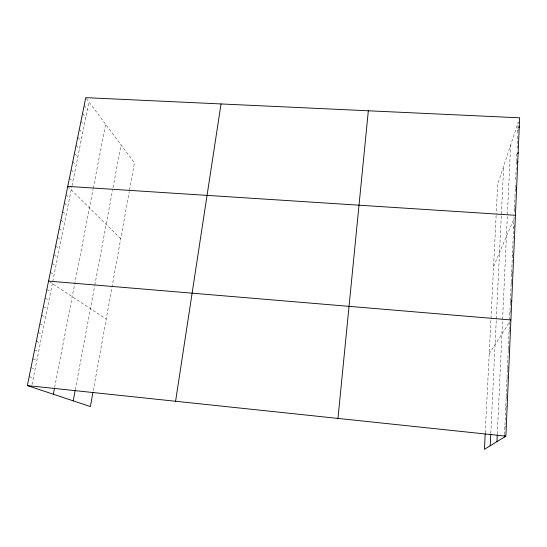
<?xml version="1.0" encoding="UTF-8"?>
<svg xmlns="http://www.w3.org/2000/svg" width="547" height="547" viewBox="0 0 547 547"><rect width="100%" height="100%" fill="white"/><g stroke="black" fill="none" stroke-linecap="round" stroke-linejoin="round"><path stroke-width="0.41" stroke-dasharray="2.73 2.05" d="M504.546 434.557L514.098 216.209M514.276 212.092L514.918 197.385M514.953 196.571L515.308 188.469M515.342 187.662L515.554 182.814M515.698 179.607L516.224 167.614M516.361 164.428L516.464 162.049M516.498 161.256L516.915 151.779M517.599 136.128L517.086 147.847L517.565 146.473M517.736 133.017L518.207 122.186L497.695 184.271L496.225 213.638M497.298 434.058L510.618 145.153M490.809 433.169L496.279 319.804M496.32 318.949L503.691 166.124M485.244 432.992L496.143 215.292M93.243 390.804L129.256 191.518M129.53 189.994L134.439 162.835L85.77 97.66M75.274 389.813L94.665 285.978M94.809 285.199L112.559 190.117M113.017 187.689L121.01 144.859M54.632 387.543L93.052 189.187M93.202 188.414L105.626 124.258M31.993 384.548L71.876 186.52M72.04 185.693L88.922 101.886M517.838 130.685L518.317 129.256M514.385 209.624L515.541 206.841M493.579 266.539L513.989 218.677M513.592 227.784L514.748 225.159M512.382 255.47L513.462 253.227M511.561 274.225L513.004 271.435M511.144 283.695L512.224 281.684M510.31 302.819L511.028 301.582M509.886 312.474L510.966 310.703M489.209 353.779L510.905 319.947M509.059 331.434L510.139 329.827M508.245 350.094L509.681 348.165M507.418 368.986L508.854 367.276M507.001 378.517L508.436 376.924M506.16 397.772L507.595 396.411M505.729 407.494L507.172 406.25M504.874 427.125L506.31 426.12M29.176 376.603L33.292 378.08M30.988 367.659L35.076 369.239M32.793 358.777L36.847 360.446M34.584 349.943L38.605 351.707M36.369 341.157L40.355 343.017M38.14 332.426L42.098 334.381M39.897 323.749L43.828 325.793M41.647 315.12L45.545 317.253M43.391 306.539L47.254 308.768M45.121 298.012L48.956 300.324M46.837 289.534L50.645 291.934M49.182 281.52L106.207 319.058M50.351 272.228L54.091 274.806M52.136 263.415L55.856 266.074M53.921 254.649L57.599 257.398M55.685 245.931L59.336 248.776M57.442 237.275L61.066 240.201M59.185 228.667L62.782 231.675M60.922 220.113L64.491 223.203M62.652 211.607L66.187 214.78M64.368 203.149L67.869 206.41M66.071 194.746L69.544 198.082M67.766 186.39L120.709 238.82M69.448 178.09L72.874 181.583M71.124 169.83L74.515 173.406M72.792 161.625L76.156 165.269M74.447 153.468L77.783 157.187M76.095 145.352L79.404 149.153M77.729 137.29L81.011 141.16M79.356 129.27L82.611 133.215M80.97 121.297L84.204 125.318M82.576 113.373L85.783 117.461M84.176 105.496L87.356 109.653"/><path stroke-width="0.82" d="M504.437 437.039L504.512 435.385M485.203 433.805L484.43 449.34L505.872 436.157L519.65 117.817L85.77 97.66L27.35 385.594L90.392 406.571L92.942 392.459M496.949 441.641L497.257 434.899M490.201 445.791L490.775 433.956M337.971 418.414L368.329 110.788M175.587 401.259L221.036 103.944M73.216 400.855L75.13 390.599M53.332 394.243L54.468 388.377M518.795 127.827L519.281 126.405M517.667 153.823L518.153 152.483M517.195 162.856L517.77 161.283M516.033 189.494L516.614 188.031M511.028 301.582L511.753 300.351M67.766 186.39L515.431 215.292M48.553 281.103L510.905 319.947M27.35 385.594L505.872 436.157"/></g></svg>
